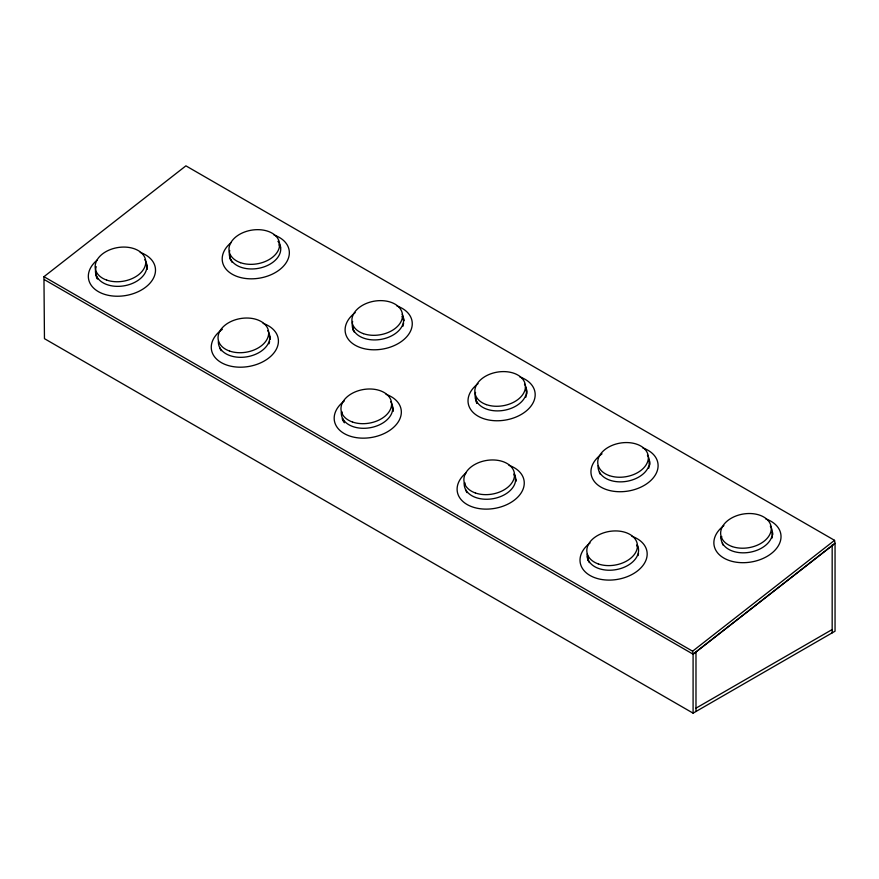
<?xml version="1.0" encoding="UTF-8"?>
<svg xmlns="http://www.w3.org/2000/svg" width="879" height="879" viewBox="0 0 879 879"><rect width="100%" height="100%" fill="white"/><g stroke="black" fill="none" stroke-linecap="round" stroke-linejoin="round"><path stroke-width="1.32" d="M44.455 279.687L693.091 654.185L835.05 543.321L834.545 540.332L185.908 165.845L43.95 276.698L44.455 338.668L693.091 713.155L835.05 631.199L835.05 543.321L693.091 654.185L693.091 713.155M693.091 654.185L692.597 651.196L834.545 540.332M695.981 708.166L832.171 629.54M43.95 276.698L692.597 651.196M832.171 544.991L832.171 632.869M695.981 652.515L695.981 711.496M402.186 314.253A25.92 17.338 -9.5 0 1 379.959 339.536A25.92 17.338 -9.5 0 1 352.633 321.439M403.571 322.989A25.513 17.064 -9.5 0 1 402.824 326.395M354.424 332.317A25.513 17.064 -9.5 0 1 353.523 330.24M353.226 329.164A25.513 17.064 -9.5 0 1 352.962 326.933M402.153 316.473A25.513 17.064 -9.5 0 1 403.527 320.736M396.967 305.991A33.841 22.634 -9.5 0 1 405.45 338.118A33.841 22.634 -9.5 0 1 356.5 345.941A33.841 22.634 -9.5 0 1 355.149 312.671M353.116 330.328A25.92 17.338 -9.5 0 1 352.556 326.977M402.538 316.352A25.92 17.338 -9.5 0 1 403.933 320.681M144.804 259.679A25.92 17.338 -9.5 0 1 123.192 285.972A25.92 17.338 -9.5 0 1 96.24 266.711M97.657 278.753A25.513 17.064 -9.5 0 1 96.756 276.676M96.47 275.599A25.513 17.064 -9.5 0 1 96.207 273.369M146.288 264.986A25.513 17.064 -9.5 0 1 146.76 267.172M140.211 252.427A33.841 22.634 -9.5 0 1 148.98 284.258A33.841 22.634 -9.5 0 1 100.481 292.74A33.841 22.634 -9.5 0 1 97.36 259.909M97.272 278.885A25.92 17.338 -9.5 0 1 95.8 273.413M145.771 262.777A25.92 17.338 -9.5 0 1 147.211 269.392M770.323 526.136A25.92 17.338 -9.5 0 1 751.215 551.99A25.92 17.338 -9.5 0 1 721 536.64M772.322 535.882A25.513 17.064 -9.5 0 1 771.938 538.157M723.175 545.222A25.513 17.064 -9.5 0 1 722.274 543.134M772.092 532.531A25.513 17.064 -9.5 0 1 772.355 534.762M765.73 518.885A33.841 22.634 -9.5 0 1 774.201 551.023A33.841 22.634 -9.5 0 1 725.263 558.835A33.841 22.634 -9.5 0 1 723.9 525.576M721.351 538.739A25.92 17.338 -9.5 0 1 721.747 536.432M772.498 532.454A25.92 17.338 -9.5 0 1 772.762 534.718M524.488 384.211A25.92 17.338 -9.5 0 1 503.711 410.372A25.92 17.338 -9.5 0 1 475.55 392.408M526.345 395.078A25.513 17.064 -9.5 0 1 525.741 397.352M477.341 403.285A25.513 17.064 -9.5 0 1 476.44 401.209M476.143 400.132A25.513 17.064 -9.5 0 1 475.891 397.901M525.972 389.529A25.513 17.064 -9.5 0 1 526.444 391.704M519.885 376.959A33.841 22.634 -9.5 0 1 528.367 409.087A33.841 22.634 -9.5 0 1 479.418 416.91A33.841 22.634 -9.5 0 1 478.066 383.64M476.956 403.417A25.92 17.338 -9.5 0 1 476.033 401.296M475.748 400.209A25.92 17.338 -9.5 0 1 475.473 397.945M525.455 387.309A25.92 17.338 -9.5 0 1 526.895 393.924M514.182 473.583A25.92 17.338 -9.5 0 1 493.624 498.591A25.92 17.338 -9.5 0 1 464.233 483.076M467.024 492.647A25.513 17.064 -9.5 0 1 465.507 489.57M515.336 478.967A25.513 17.064 -9.5 0 1 515.599 481.198M508.963 465.321A33.841 22.634 -9.5 0 1 517.731 497.162A33.841 22.634 -9.5 0 1 469.243 505.634A33.841 22.634 -9.5 0 1 466.123 472.814M464.584 485.164A25.92 17.338 -9.5 0 1 464.98 482.857M513.907 474.671A25.92 17.338 -9.5 0 1 515.446 477.791M515.731 478.89A25.92 17.338 -9.5 0 1 516.006 481.154M637.099 544.551A25.92 17.338 -9.5 0 1 616.542 569.559A25.92 17.338 -9.5 0 1 587.15 554.045M638.484 553.287A25.513 17.064 -9.5 0 1 638.088 555.55M589.326 562.615A25.513 17.064 -9.5 0 1 588.436 560.538M587.952 558.352A25.513 17.064 -9.5 0 1 587.908 556.11M631.88 536.289A33.841 22.634 -9.5 0 1 640.362 568.416A33.841 22.634 -9.5 0 1 591.413 576.239A33.841 22.634 -9.5 0 1 590.062 542.969M588.029 560.626A25.92 17.338 -9.5 0 1 587.502 556.132M636.825 545.628A25.92 17.338 -9.5 0 1 638.363 548.76M267.721 330.636A25.92 17.338 -9.5 0 1 248.625 356.489A25.92 17.338 -9.5 0 1 218.399 341.14M269.589 341.513A25.513 17.064 -9.5 0 1 268.985 343.788M221.178 350.721A25.513 17.064 -9.5 0 1 219.673 347.634M269.205 335.954A25.513 17.064 -9.5 0 1 269.754 339.261M263.129 323.384A33.841 22.634 -9.5 0 1 271.303 355.808A33.841 22.634 -9.5 0 1 221.937 362.961A33.841 22.634 -9.5 0 1 222.365 329.295M269.6 335.866A25.92 17.338 -9.5 0 1 270.161 339.217M277.94 241.307A25.92 17.338 -9.5 0 1 258.712 268.293A25.92 17.338 -9.5 0 1 229.716 250.471M232.111 262.349A25.513 17.064 -9.5 0 1 230.606 259.272M230.309 258.195A25.513 17.064 -9.5 0 1 230.078 254.844M279.225 245.505A25.513 17.064 -9.5 0 1 280.126 247.592M274.05 235.023A33.841 22.634 -9.5 0 1 282.818 266.864A33.841 22.634 -9.5 0 1 234.33 275.336A33.841 22.634 -9.5 0 1 231.21 242.516M230.199 259.371A25.92 17.338 -9.5 0 1 229.672 254.866M278.995 244.373A25.92 17.338 -9.5 0 1 280.533 247.493M647.405 455.179A25.92 17.338 -9.5 0 1 628.298 481.022A25.92 17.338 -9.5 0 1 598.083 465.672M649.262 466.046A25.513 17.064 -9.5 0 1 648.658 468.32M600.258 474.253A25.513 17.064 -9.5 0 1 599.357 472.177M648.889 460.486A25.513 17.064 -9.5 0 1 649.438 463.793M642.813 447.927A33.841 22.634 -9.5 0 1 650.987 480.341A33.841 22.634 -9.5 0 1 601.621 487.493A33.841 22.634 -9.5 0 1 602.049 453.828M649.284 460.398A25.92 17.338 -9.5 0 1 649.812 464.892M390.639 401.604A25.92 17.338 -9.5 0 1 371.542 427.458A25.92 17.338 -9.5 0 1 341.316 412.108M344.096 421.678A25.513 17.064 -9.5 0 1 342.59 418.602M392.122 406.922A25.513 17.064 -9.5 0 1 392.638 411.35M386.046 394.352A33.841 22.634 -9.5 0 1 394.517 426.48A33.841 22.634 -9.5 0 1 345.579 434.303A33.841 22.634 -9.5 0 1 344.227 401.033M344.436 422.788A25.92 17.338 -9.5 0 1 342.195 418.701M341.667 414.196A25.92 17.338 -9.5 0 1 342.063 411.899M392.528 406.823A25.92 17.338 -9.5 0 1 393.056 411.328M363.423 333.657A25.513 17.064 -9.5 0 0 402.494 316.561A25.513 17.064 -9.5 0 0 365.708 303.705A25.513 17.064 -9.5 0 0 363.423 333.657M106.656 280.082A25.513 17.064 -9.5 0 0 145.727 262.986A25.513 17.064 -9.5 0 0 108.952 250.141A25.513 17.064 -9.5 0 0 106.656 280.082M732.174 546.551A25.513 17.064 -9.5 0 0 771.246 529.455A25.513 17.064 -9.5 0 0 734.459 516.599A25.513 17.064 -9.5 0 0 732.174 546.551M486.34 404.615A25.513 17.064 -9.5 0 0 525.411 387.529A25.513 17.064 -9.5 0 0 488.625 374.674A25.513 17.064 -9.5 0 0 486.34 404.615M475.418 492.987A25.513 17.064 -9.5 0 0 514.49 475.891A25.513 17.064 -9.5 0 0 477.704 463.035A25.513 17.064 -9.5 0 0 475.418 492.987M598.335 563.944A25.513 17.064 -9.5 0 0 637.407 546.859A25.513 17.064 -9.5 0 0 600.621 534.003A25.513 17.064 -9.5 0 0 598.335 563.944M229.573 351.051A25.513 17.064 -9.5 0 0 268.644 333.954A25.513 17.064 -9.5 0 0 231.869 321.099A25.513 17.064 -9.5 0 0 229.573 351.051M240.505 262.689A25.513 17.064 -9.5 0 0 279.577 245.593A25.513 17.064 -9.5 0 0 242.791 232.737A25.513 17.064 -9.5 0 0 240.505 262.689M609.257 475.583A25.513 17.064 -9.5 0 0 648.328 458.486A25.513 17.064 -9.5 0 0 611.542 445.642A25.513 17.064 -9.5 0 0 609.257 475.583M352.501 422.019A25.513 17.064 -9.5 0 0 391.573 404.922A25.513 17.064 -9.5 0 0 354.786 392.067A25.513 17.064 -9.5 0 0 352.501 422.019"/></g></svg>
